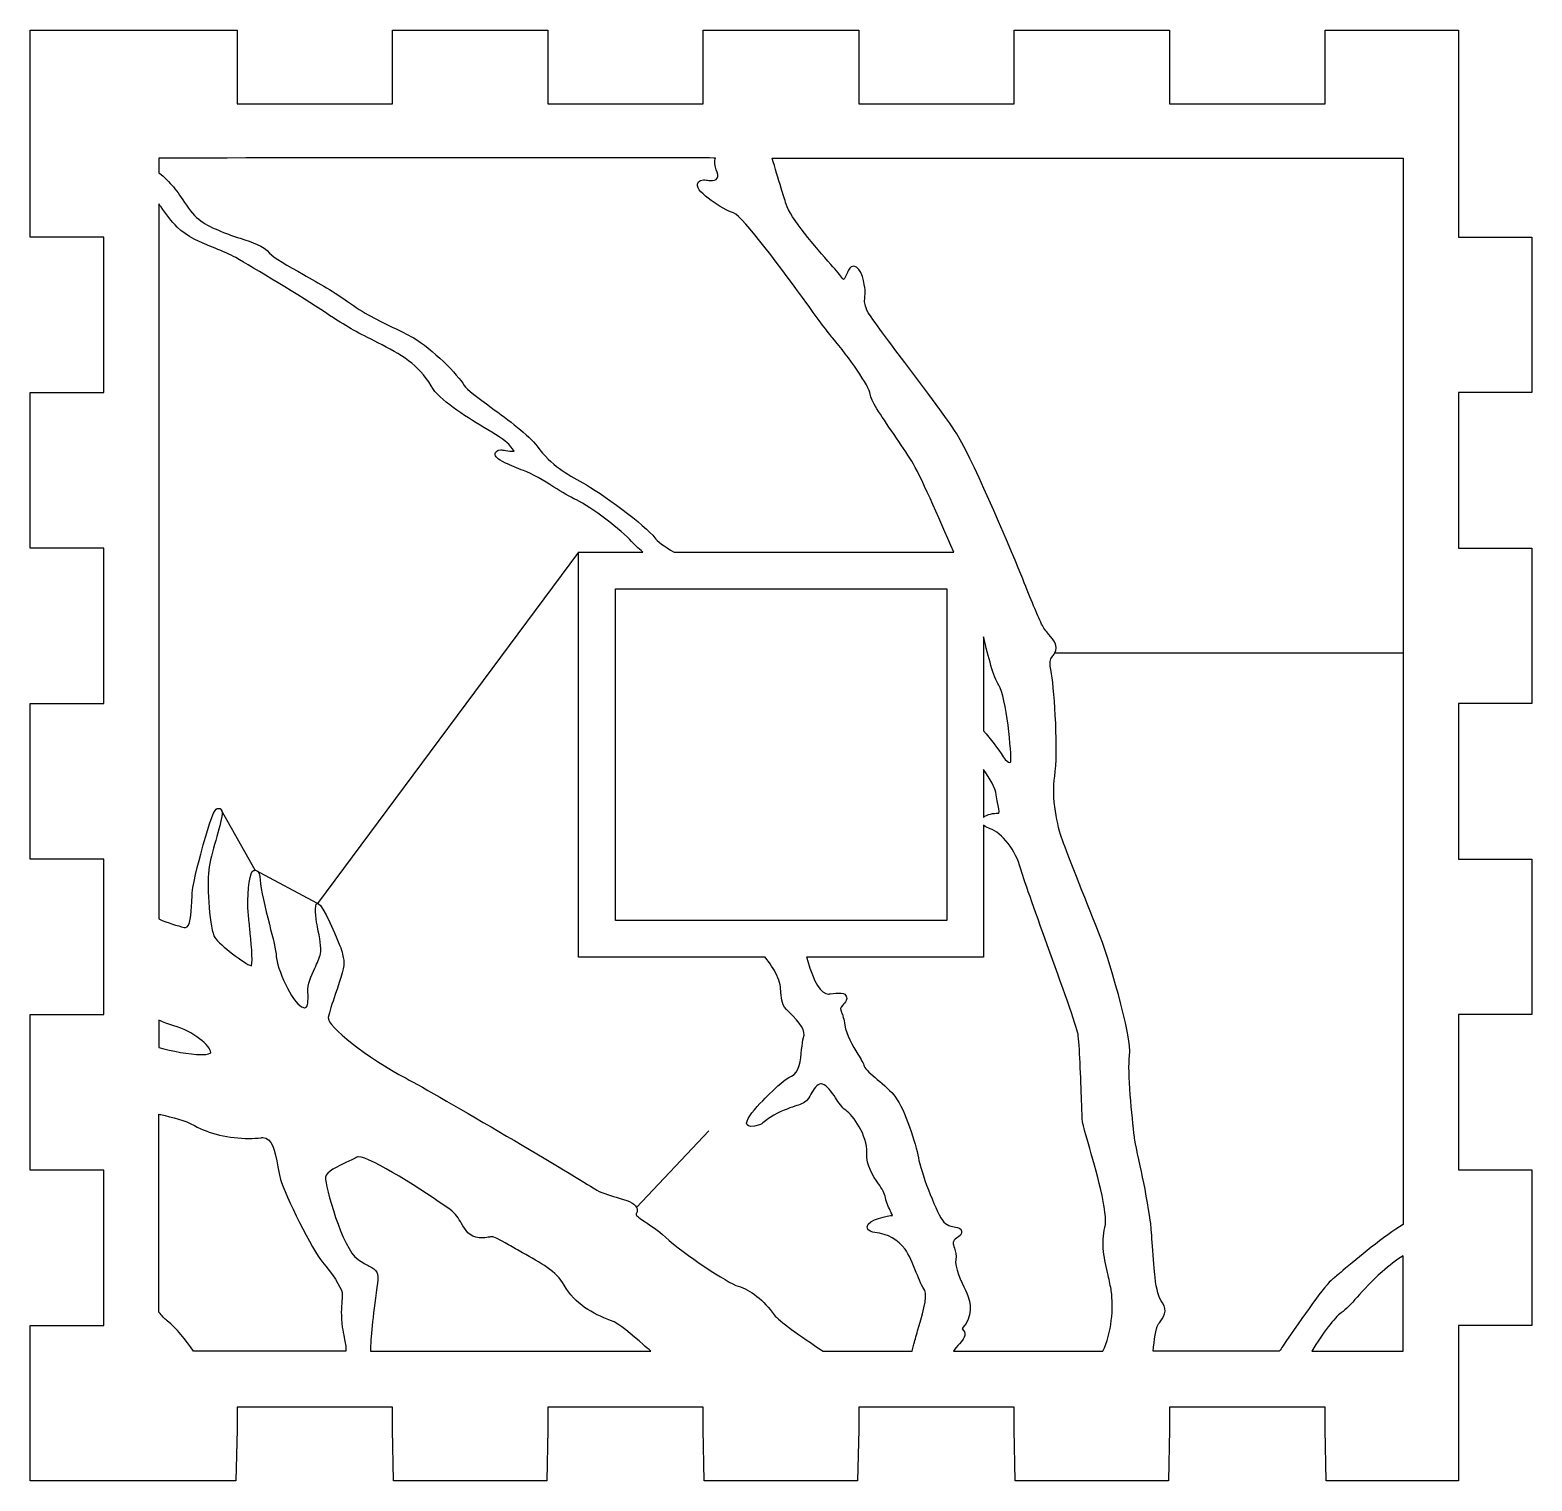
# Model space of a CAD drawing. Extents: x -11 to 868, y -1407 to -16.
# Drawn here: x 663.5 to 867.5, y -1407.5 to -1210.5 of the extents above; entities that cross this region are included whole.
import ezdxf

# ---------------------------------------------------------------- set-up
doc = ezdxf.new("R2010")
doc.units = 0
doc.layers.add('LAYER_1', color=7, linetype='CONTINUOUS')

msp = doc.modelspace()

# ---------------------------------------------------------------- linework, layer by layer
at = {"layer": 'LAYER_1'}
for points in [[(857.53, -1259.68), (857.53, -1280.79), (867.53, -1280.79), (867.53, -1301.9), (857.53, -1301.9), (857.53, -1323.02), (867.53, -1323.02), (867.53, -1344.13), (857.53, -1344.13), (857.53, -1365.24), (867.53, -1365.24), (867.53, -1386.35), (857.53, -1386.35), (857.53, -1407.46), (839.57, -1407.46), (839.42, -1400.46), (839.42, -1397.46), (818.31, -1397.46), (818.31, -1400.46), (818.16, -1407.46), (797.35, -1407.46), (797.2, -1400.46), (797.2, -1397.46), (776.09, -1397.46), (776.09, -1400.46), (775.94, -1407.46), (755.11, -1407.46), (754.97, -1400.46), (754.97, -1397.46), (733.85, -1397.46), (733.85, -1400.46), (733.7, -1407.46), (712.89, -1407.46), (712.74, -1400.46), (712.74, -1397.46), (691.64, -1397.46), (691.64, -1400.46), (691.49, -1407.46), (663.53, -1407.46), (663.53, -1386.35), (673.53, -1386.35), (673.53, -1365.25), (663.53, -1365.25), (663.53, -1344.14), (673.53, -1344.14), (673.53, -1323.02), (663.53, -1323.02), (663.53, -1301.9), (673.53, -1301.9), (673.53, -1280.79), (663.53, -1280.79), (663.53, -1259.68), (673.53, -1259.68), (673.53, -1238.57), (663.53, -1238.57), (663.53, -1210.46), (691.64, -1210.46), (691.64, -1220.46), (712.74, -1220.46), (712.74, -1210.46), (733.85, -1210.46), (733.85, -1220.46), (754.97, -1220.46), (754.97, -1210.46), (776.09, -1210.46), (776.09, -1220.46), (797.2, -1220.46), (797.2, -1210.46), (818.31, -1210.46), (818.31, -1220.46), (839.42, -1220.46), (839.42, -1210.46), (857.53, -1210.46), (857.53, -1238.57), (867.53, -1238.57), (867.53, -1259.68), (857.53, -1259.68)], [(738.03, -1281.35), (702.58, -1329.04)], [(788.03, -1286.35), (788.03, -1331.35), (743.03, -1331.35), (743.03, -1286.35), (788.03, -1286.35)], [(802.71, -1295.03), (850.03, -1295.03)], [(694.12, -1324.55), (689.48, -1316.33)], [(702.58, -1329.04), (694.12, -1324.55)], [(755.74, -1359.92), (745.91, -1370.33)]]:
    msp.add_lwpolyline(points, dxfattribs=at)
for points, knots in [([(788.99, -1281.35), (788.99, -1281.35), (751, -1281.35), (751, -1281.35), (749.7, -1280.57), (748.67, -1279.85), (748.37, -1279.41), (747.24, -1277.76), (740.9, -1273.2), (738.63, -1271.95), (736.37, -1270.71), (734.42, -1269.64), (732.4, -1266.98), (731.22, -1265.42), (728.52, -1263.44), (726.14, -1261.69), (724.48, -1260.47), (722.77, -1259.22), (722.49, -1258.72), (721.68, -1257.3), (718.12, -1253.68), (715.57, -1252.23), (714.73, -1251.75), (713.8, -1251.3), (712.82, -1250.83), (710.93, -1249.93), (708.78, -1248.9), (706.64, -1247.31), (705.03, -1246.12), (702.71, -1244.81), (700.66, -1243.66), (698.56, -1242.47), (696.57, -1241.35), (696.06, -1240.75), (695.22, -1239.76), (693.7, -1239.27), (692.09, -1238.74), (691.38, -1238.52), (690.65, -1238.28), (689.96, -1237.99), (689.96, -1237.99), (689.8, -1237.93), (689.8, -1237.93), (687.65, -1237.05), (686.23, -1236.48), (684.76, -1234.24), (683.42, -1232.19), (682.67, -1231.18), (681.03, -1229.83), (681.03, -1229.83), (681.03, -1227.85), (681.03, -1227.85), (681.03, -1227.85), (756.71, -1227.73), (756.63, -1227.85), (756.43, -1228.17), (756.57, -1229.07), (756.74, -1229.42), (756.97, -1229.89), (757.02, -1230.34), (756.87, -1230.59), (756.71, -1230.85), (756.31, -1230.9), (756, -1230.9), (755.82, -1230.9), (755.61, -1230.88), (755.39, -1230.84), (755.24, -1230.82), (755.11, -1230.81), (755, -1230.81), (754.31, -1230.81), (754.19, -1231.26), (754.17, -1231.4), (753.99, -1232.53), (757.65, -1234.83), (759.09, -1235.29), (760.34, -1235.7), (765.99, -1243.43), (769.03, -1247.58), (770.67, -1249.83), (771.96, -1251.6), (772.57, -1252.31), (774.71, -1254.79), (777.56, -1258.91), (777.65, -1259.89), (777.73, -1260.75), (778.93, -1262.54), (780.89, -1265.38), (781.76, -1266.65), (782.66, -1267.95), (783.3, -1269.02), (784.38, -1270.78), (786.93, -1276.53), (788.99, -1281.35)], [0, 0, 0, 0, 1, 1, 1, 2, 2, 2, 3, 3, 3, 4, 4, 4, 5, 5, 5, 6, 6, 6, 7, 7, 7, 8, 8, 8, 9, 9, 9, 10, 10, 10, 11, 11, 11, 12, 12, 12, 13, 13, 13, 14, 14, 14, 15, 15, 15, 16, 16, 16, 17, 17, 17, 18, 18, 18, 19, 19, 19, 20, 20, 20, 21, 21, 21, 22, 22, 22, 23, 23, 23, 24, 24, 24, 25, 25, 25, 26, 26, 26, 27, 27, 27, 28, 28, 28, 29, 29, 29, 30, 30, 30, 31, 31, 31, 31]), ([(833.21, -1389.85), (833.36, -1389.65), (833.52, -1389.41), (833.69, -1389.15), (836.43, -1385.15), (839.44, -1380.81), (840.46, -1380.04), (840.69, -1379.87), (841.19, -1379.45), (841.83, -1378.91), (843.81, -1377.25), (847.45, -1374.19), (850.03, -1372.64), (850.03, -1372.64), (850.03, -1227.85), (850.03, -1227.85), (850.03, -1227.85), (764.34, -1227.85), (764.34, -1227.85), (764.34, -1227.85), (764.34, -1227.85), (764.34, -1227.85), (764.7, -1229.18), (765.15, -1230.63), (765.55, -1231.93), (765.81, -1232.76), (766.04, -1233.51), (766.21, -1234.09), (766.73, -1235.9), (770.34, -1240.05), (772.28, -1242.28), (773.06, -1243.17), (773.62, -1243.82), (773.85, -1244.14), (773.94, -1244.26), (774, -1244.32), (774.03, -1244.35), (774.19, -1244.2), (774.41, -1243.69), (774.54, -1243.4), (774.59, -1243.29), (774.64, -1243.18), (774.69, -1243.07), (774.91, -1242.6), (775.23, -1242.53), (775.41, -1242.53), (776.51, -1242.53), (776.91, -1245.21), (776.94, -1245.7), (776.97, -1246.17), (776.94, -1246.52), (776.91, -1246.81), (776.87, -1247.33), (776.84, -1247.64), (777.19, -1248.49), (777.45, -1249.11), (779.94, -1252.41), (782.35, -1255.61), (785.21, -1259.4), (788.46, -1263.7), (789.64, -1265.7), (791.89, -1269.47), (797.25, -1282.12), (798.36, -1284.98), (799.5, -1287.9), (800.3, -1289.72), (800.93, -1291.11), (801.17, -1291.62), (801.54, -1292.08), (801.91, -1292.52), (802.56, -1293.3), (803.23, -1294.11), (802.71, -1295.03), (802.58, -1295.25), (802.46, -1295.42), (802.37, -1295.56), (802.07, -1295.98), (801.96, -1296.13), (802.26, -1297.87), (802.71, -1300.4), (803.2, -1308.59), (802.7, -1311.75), (802.23, -1314.72), (803.08, -1318.59), (803.76, -1320.47), (804.41, -1322.23), (807.54, -1330.23), (808.65, -1332.93), (809.83, -1335.77), (813.26, -1347.1), (812.87, -1349.73), (812.56, -1351.77), (813.23, -1358.12), (813.53, -1360.76), (813.53, -1360.76), (813.55, -1360.91), (813.55, -1360.91), (813.6, -1361.38), (814.22, -1364.32), (814.64, -1366.22), (815.06, -1368.11), (815.63, -1371.53), (815.74, -1372.52), (815.79, -1372.99), (815.88, -1374.2), (815.99, -1375.59), (816.11, -1377.18), (816.25, -1378.98), (816.34, -1379.8), (816.53, -1381.54), (816.82, -1382.58), (817.34, -1383.27), (818.13, -1384.35), (817.43, -1385.31), (816.92, -1386), (816.85, -1386.1), (816.78, -1386.19), (816.71, -1386.29), (816.42, -1386.69), (816.22, -1388.36), (816.08, -1389.85), (816.08, -1389.85), (833.21, -1389.85), (833.21, -1389.85)], [0, 0, 0, 0, 1, 1, 1, 2, 2, 2, 3, 3, 3, 4, 4, 4, 5, 5, 5, 6, 6, 6, 7, 7, 7, 8, 8, 8, 9, 9, 9, 10, 10, 10, 11, 11, 11, 12, 12, 12, 13, 13, 13, 14, 14, 14, 15, 15, 15, 16, 16, 16, 17, 17, 17, 18, 18, 18, 19, 19, 19, 20, 20, 20, 21, 21, 21, 22, 22, 22, 23, 23, 23, 24, 24, 24, 25, 25, 25, 26, 26, 26, 27, 27, 27, 28, 28, 28, 29, 29, 29, 30, 30, 30, 31, 31, 31, 32, 32, 32, 33, 33, 33, 34, 34, 34, 35, 35, 35, 36, 36, 36, 37, 37, 37, 38, 38, 38, 39, 39, 39, 40, 40, 40, 41, 41, 41, 41]), ([(784.09, -1387.1), (783.87, -1387.83), (783.67, -1388.51), (783.52, -1389.09), (783.47, -1389.32), (783.41, -1389.58), (783.35, -1389.85), (783.35, -1389.85), (771.27, -1389.85), (771.27, -1389.85), (768.08, -1387.75), (765.2, -1385.71), (764.62, -1384.91), (763.17, -1382.92), (761.39, -1381.5), (759.72, -1381.02), (758.34, -1380.62), (752.3, -1376.64), (749.84, -1374.37), (748.79, -1373.4), (747.8, -1372.75), (747.08, -1372.28), (745.95, -1371.55), (745.78, -1371.38), (745.9, -1371.12), (746.02, -1370.85), (746.03, -1370.58), (745.91, -1370.33), (745.61, -1369.66), (744.58, -1369.36), (743.16, -1368.94), (742.13, -1368.64), (740.95, -1368.3), (740.23, -1367.81), (738.28, -1366.5), (718.8, -1354.99), (714.6, -1352.79), (709.36, -1350.04), (703.83, -1345.71), (704.04, -1344.52), (704.16, -1343.83), (704.58, -1342.61), (704.98, -1341.42), (705.8, -1339.03), (706.29, -1337.51), (706.13, -1336.75), (706.05, -1336.37), (705.95, -1335.6), (705.62, -1334.79), (701.35, -1324.38), (702.32, -1331.06), (702.56, -1332.23), (702.87, -1333.76), (703.14, -1335.08), (702.97, -1335.87), (702.85, -1336.45), (702.54, -1337.12), (702.21, -1337.84), (701.71, -1338.93), (701.2, -1340.06), (701.26, -1341.05), (701.35, -1342.48), (701.19, -1342.98), (701.03, -1343.15), (700.99, -1343.18), (700.95, -1343.21), (700.86, -1343.21), (700.78, -1343.21), (700.64, -1343.19), (700.42, -1343.08), (699.11, -1342.48), (697.01, -1337.76), (696.97, -1336.21), (696.94, -1335.44), (696.52, -1333.78), (696.03, -1331.86), (695.47, -1329.66), (694.84, -1327.18), (694.78, -1325.85), (694.75, -1325.27), (694.71, -1324.55), (694.12, -1324.55), (693.96, -1324.55), (693.82, -1324.61), (693.71, -1324.73), (693.24, -1325.24), (693.01, -1328.29), (693.17, -1330.29), (693.22, -1330.96), (693.3, -1331.69), (693.38, -1332.46), (693.55, -1334.12), (693.83, -1336.85), (693.59, -1337.52), (692.63, -1337.25), (689.33, -1334.71), (688.61, -1333.66), (687.97, -1332.71), (687.52, -1326.84), (687.79, -1324.49), (687.91, -1323.4), (688.34, -1321.92), (688.76, -1320.49), (689.16, -1319.11), (689.54, -1317.8), (689.62, -1316.91), (689.64, -1316.77), (689.66, -1316.52), (689.48, -1316.33), (689.48, -1316.33), (689.34, -1316.16), (689.34, -1316.16), (689.34, -1316.16), (689.1, -1316.16), (689.1, -1316.16), (688.7, -1316.16), (688.48, -1316.16), (687.06, -1321.1), (686.74, -1322.22), (685.68, -1325.99), (685.57, -1327.6), (685.54, -1328.01), (685.52, -1328.44), (685.5, -1328.85), (685.42, -1330.48), (685.33, -1332.33), (684.64, -1332.33), (684.58, -1332.33), (684.51, -1332.32), (684.44, -1332.3), (683.58, -1332.09), (682.26, -1331.69), (681.03, -1331.15), (681.03, -1331.15), (681.03, -1331.15), (681.03, -1331.15), (681.03, -1331.15), (681.03, -1234.08), (681.03, -1234.08), (681.13, -1234.22), (681.22, -1234.35), (681.32, -1234.48), (682.02, -1235.44), (682.73, -1236.43), (683.52, -1237.23), (684.76, -1238.51), (686.74, -1239.31), (688.66, -1240.08), (689.72, -1240.51), (690.72, -1240.91), (691.48, -1241.36), (693.75, -1242.69), (700.49, -1246.72), (703.66, -1248.83), (706.8, -1250.91), (707.55, -1251.29), (710.34, -1252.7), (710.34, -1252.7), (710.78, -1252.92), (710.78, -1252.92), (713.87, -1254.48), (716.36, -1255.9), (718, -1258.77), (719.14, -1260.76), (722.49, -1262.79), (725.17, -1264.42), (726.66, -1265.32), (728.06, -1266.17), (728.56, -1266.71), (729.01, -1267.2), (729.21, -1267.49), (729.3, -1267.64), (729.26, -1267.65), (729.21, -1267.65), (729.16, -1267.65), (728.91, -1267.65), (728.56, -1267.61), (728.11, -1267.54), (727.83, -1267.49), (727.62, -1267.47), (727.46, -1267.47), (726.87, -1267.47), (726.74, -1267.82), (726.72, -1267.97), (726.65, -1268.39), (726.98, -1268.71), (728.1, -1269.25), (728.8, -1269.6), (729.71, -1269.98), (730.54, -1270.27), (731.77, -1270.7), (733.26, -1271.62), (734.69, -1272.51), (735.78, -1273.19), (736.82, -1273.84), (737.74, -1274.26), (739.76, -1275.2), (743.93, -1278.42), (745.23, -1279.9), (745.59, -1280.3), (746.1, -1280.8), (746.77, -1281.35), (746.77, -1281.35), (738.03, -1281.35), (738.03, -1281.35), (738.03, -1281.35), (738.03, -1336.35), (738.03, -1336.35), (738.03, -1336.35), (763.39, -1336.35), (763.39, -1336.35), (763.99, -1337.14), (764.57, -1337.97), (764.95, -1338.77), (765.42, -1339.75), (765.47, -1340.52), (765.52, -1341.19), (765.57, -1342.08), (765.63, -1342.92), (766.57, -1343.78), (768.21, -1345.27), (768.89, -1346.43), (768.6, -1347.23), (768.46, -1347.65), (768.4, -1348.23), (768.33, -1348.9), (768.19, -1350.31), (768.02, -1352.07), (766.94, -1352.52), (765.99, -1352.91), (765.01, -1353.88), (763.96, -1354.91), (762.77, -1356.08), (758.5, -1360.28), (762.59, -1359.11), (763.05, -1358.98), (763.4, -1358.5), (764.04, -1358.1), (765.45, -1357.24), (766.58, -1356.87), (767.41, -1356.59), (768.12, -1356.36), (768.63, -1356.19), (768.98, -1355.84), (769.2, -1355.62), (769.38, -1355.31), (769.59, -1354.95), (769.96, -1354.32), (770.41, -1353.55), (770.95, -1353.55), (771.01, -1353.55), (771.08, -1353.56), (771.15, -1353.58), (771.82, -1353.76), (772.39, -1354.62), (772.94, -1355.45), (773.38, -1356.12), (773.8, -1356.75), (774.32, -1357.12), (775.35, -1357.85), (777.25, -1360.49), (777.18, -1362.92), (777.12, -1364.68), (778.03, -1366.03), (778.76, -1367.11), (779.23, -1367.81), (779.64, -1368.42), (779.72, -1368.99), (779.84, -1369.76), (780.19, -1370.43), (780.45, -1370.93), (780.52, -1371.08), (780.62, -1371.27), (780.68, -1371.4), (780.23, -1371.46), (777.25, -1371.92), (777.22, -1372.94), (777.2, -1373.58), (778.01, -1373.69), (778.27, -1373.72), (780.08, -1373.96), (781.42, -1374.7), (782.38, -1375.98), (782.91, -1376.69), (783.44, -1377.99), (783.9, -1379.14), (784.3, -1380.13), (784.68, -1381.07), (785.05, -1381.62), (785.51, -1382.29), (784.62, -1385.3), (784.09, -1387.1)], [0, 0, 0, 0, 1, 1, 1, 2, 2, 2, 3, 3, 3, 4, 4, 4, 5, 5, 5, 6, 6, 6, 7, 7, 7, 8, 8, 8, 9, 9, 9, 10, 10, 10, 11, 11, 11, 12, 12, 12, 13, 13, 13, 14, 14, 14, 15, 15, 15, 16, 16, 16, 17, 17, 17, 18, 18, 18, 19, 19, 19, 20, 20, 20, 21, 21, 21, 22, 22, 22, 23, 23, 23, 24, 24, 24, 25, 25, 25, 26, 26, 26, 27, 27, 27, 28, 28, 28, 29, 29, 29, 30, 30, 30, 31, 31, 31, 32, 32, 32, 33, 33, 33, 34, 34, 34, 35, 35, 35, 36, 36, 36, 37, 37, 37, 38, 38, 38, 39, 39, 39, 40, 40, 40, 41, 41, 41, 42, 42, 42, 43, 43, 43, 44, 44, 44, 45, 45, 45, 46, 46, 46, 47, 47, 47, 48, 48, 48, 49, 49, 49, 50, 50, 50, 51, 51, 51, 52, 52, 52, 53, 53, 53, 54, 54, 54, 55, 55, 55, 56, 56, 56, 57, 57, 57, 58, 58, 58, 59, 59, 59, 60, 60, 60, 61, 61, 61, 62, 62, 62, 63, 63, 63, 64, 64, 64, 65, 65, 65, 66, 66, 66, 67, 67, 67, 68, 68, 68, 69, 69, 69, 70, 70, 70, 71, 71, 71, 72, 72, 72, 73, 73, 73, 74, 74, 74, 75, 75, 75, 76, 76, 76, 77, 77, 77, 78, 78, 78, 79, 79, 79, 80, 80, 80, 81, 81, 81, 82, 82, 82, 83, 83, 83, 84, 84, 84, 85, 85, 85, 86, 86, 86, 87, 87, 87, 88, 88, 88, 89, 89, 89, 90, 90, 90, 91, 91, 91, 92, 92, 92, 93, 93, 93, 94, 94, 94, 95, 95, 95, 96, 96, 96, 97, 97, 97, 97]), ([(796.73, -1309.84), (796.7, -1309.91), (796.65, -1309.93), (796.59, -1309.93), (796.42, -1309.93), (796.09, -1309.72), (795.71, -1309.13), (794.99, -1307.99), (793.99, -1306.75), (793.03, -1305.61), (793.03, -1305.61), (793.03, -1292.85), (793.03, -1292.85), (793.7, -1295.58), (794.38, -1298.34), (795.11, -1299.41), (796.13, -1300.92), (796.89, -1308.91), (796.73, -1309.84)], [0, 0, 0, 0, 1, 1, 1, 2, 2, 2, 3, 3, 3, 4, 4, 4, 5, 5, 5, 6, 6, 6, 6]), ([(795.11, -1316.79), (795.1, -1316.79), (795.07, -1316.8), (795.01, -1316.8), (795.01, -1316.8), (794.94, -1316.8), (794.94, -1316.8), (794.5, -1316.8), (793.49, -1316.91), (793.03, -1317.37), (793.03, -1317.37), (793.03, -1310.85), (793.03, -1310.85), (793.94, -1312.15), (794.63, -1313.37), (794.76, -1314.29), (794.81, -1314.66), (794.88, -1315.01), (794.95, -1315.36), (795.06, -1315.83), (795.22, -1316.62), (795.11, -1316.79)], [0, 0, 0, 0, 1, 1, 1, 2, 2, 2, 3, 3, 3, 4, 4, 4, 5, 5, 5, 6, 6, 6, 7, 7, 7, 7]), ([(809.23, -1389.85), (809.23, -1389.85), (788.96, -1389.85), (788.96, -1389.85), (789.18, -1389.5), (789.45, -1389.17), (789.77, -1388.83), (790.6, -1387.95), (790.71, -1387.36), (790.14, -1386.8), (790.14, -1386.8), (790.13, -1386.8), (790.13, -1386.79), (790.16, -1386.75), (790.21, -1386.69), (790.29, -1386.59), (791.49, -1385.26), (791.39, -1383.3), (790.76, -1381.95), (790.76, -1381.95), (790.58, -1381.56), (790.58, -1381.56), (790.08, -1380.5), (789.04, -1378.29), (789.26, -1377.41), (789.39, -1376.83), (789.22, -1376.32), (789.08, -1375.86), (788.86, -1375.2), (788.76, -1374.9), (789.37, -1374.49), (789.74, -1374.25), (790.16, -1373.98), (790.06, -1373.53), (789.98, -1373.12), (789.58, -1373.06), (789.23, -1373), (788.72, -1372.91), (787.95, -1372.78), (787.46, -1372.07), (786.39, -1370.48), (784.51, -1365.43), (784.19, -1363.57), (783.87, -1361.7), (782.36, -1357.05), (781.08, -1355.34), (780.47, -1354.54), (779.48, -1353.69), (778.61, -1352.94), (777.89, -1352.32), (776.91, -1351.48), (776.83, -1351.16), (776.73, -1350.78), (776.41, -1350.25), (775.97, -1349.52), (775.29, -1348.38), (774.37, -1346.82), (774.2, -1345.59), (774.09, -1344.73), (773.89, -1344.19), (773.76, -1343.83), (773.56, -1343.32), (773.56, -1343.31), (773.9, -1342.91), (774.28, -1342.45), (774.58, -1342.04), (774.39, -1341.62), (774.2, -1341.21), (773.72, -1341.21), (773.53, -1341.21), (773.22, -1341.21), (772.79, -1341.26), (772.19, -1341.33), (772.19, -1341.33), (772.12, -1341.34), (772.12, -1341.34), (772.08, -1341.35), (772.03, -1341.35), (771.99, -1341.35), (770.95, -1341.35), (769.99, -1339.8), (769.13, -1336.74), (769.09, -1336.62), (769.06, -1336.48), (769, -1336.35), (769, -1336.35), (793.03, -1336.35), (793.03, -1336.35), (793.03, -1336.35), (793.03, -1318.44), (793.03, -1318.44), (793.3, -1318.71), (793.74, -1318.85), (793.93, -1318.91), (795.49, -1319.39), (797.47, -1321.95), (798.07, -1324.27), (798.38, -1325.44), (799.98, -1329.92), (801.69, -1334.66), (803.57, -1339.9), (805.7, -1345.84), (805.87, -1346.78), (806.08, -1348.04), (806.25, -1352.95), (806.35, -1355.89), (806.4, -1357.17), (806.43, -1358.19), (806.46, -1358.55), (806.49, -1358.94), (806.76, -1359.88), (807.28, -1361.67), (808.24, -1365), (810.03, -1371.2), (809.53, -1373.03), (808.94, -1375.14), (809.48, -1377.48), (809.96, -1379.54), (810.13, -1380.31), (810.3, -1381.03), (810.39, -1381.67), (810.7, -1383.91), (810.47, -1387.41), (809.23, -1389.85)], [0, 0, 0, 0, 1, 1, 1, 2, 2, 2, 3, 3, 3, 4, 4, 4, 5, 5, 5, 6, 6, 6, 7, 7, 7, 8, 8, 8, 9, 9, 9, 10, 10, 10, 11, 11, 11, 12, 12, 12, 13, 13, 13, 14, 14, 14, 15, 15, 15, 16, 16, 16, 17, 17, 17, 18, 18, 18, 19, 19, 19, 20, 20, 20, 21, 21, 21, 22, 22, 22, 23, 23, 23, 24, 24, 24, 25, 25, 25, 26, 26, 26, 27, 27, 27, 28, 28, 28, 29, 29, 29, 30, 30, 30, 31, 31, 31, 32, 32, 32, 33, 33, 33, 34, 34, 34, 35, 35, 35, 36, 36, 36, 37, 37, 37, 38, 38, 38, 39, 39, 39, 40, 40, 40, 41, 41, 41, 41]), ([(686.76, -1349.57), (685.17, -1349.57), (682.76, -1349.08), (681.03, -1348.63), (681.03, -1348.63), (681.03, -1344.9), (681.03, -1344.9), (681.64, -1345.2), (682.31, -1345.45), (683.05, -1345.65), (685.64, -1346.35), (688.08, -1348.43), (688.08, -1349.29), (688.08, -1349.31), (688.08, -1349.32), (688.07, -1349.33), (688.03, -1349.37), (687.78, -1349.57), (686.76, -1349.57)], [0, 0, 0, 0, 1, 1, 1, 2, 2, 2, 3, 3, 3, 4, 4, 4, 5, 5, 5, 6, 6, 6, 6]), ([(706.43, -1389.85), (706.45, -1389.25), (706.34, -1388.69), (706.19, -1387.99), (706.11, -1387.58), (706.01, -1387.1), (705.94, -1386.57), (705.73, -1385.05), (705.82, -1383.88), (705.88, -1383.02), (705.92, -1382.54), (705.95, -1382.15), (705.91, -1381.89), (705.81, -1381.21), (704.45, -1379.09), (703.27, -1377.76), (701.97, -1376.3), (698.11, -1368.55), (697.53, -1366.51), (697.4, -1366.02), (697.29, -1365.43), (697.19, -1364.81), (696.8, -1362.56), (696.4, -1360.85), (695.13, -1360.85), (695.06, -1360.85), (694.99, -1360.85), (694.91, -1360.86), (694.4, -1360.93), (693.85, -1360.96), (693.27, -1360.96), (690.58, -1360.96), (687.75, -1360.29), (685.87, -1359.21), (684.62, -1358.49), (682.85, -1358.08), (681.28, -1357.72), (681.2, -1357.7), (681.12, -1357.68), (681.03, -1357.66), (681.03, -1357.66), (681.03, -1357.66), (681.03, -1357.66), (681.03, -1357.66), (681.03, -1384.53), (681.03, -1384.53), (681.03, -1384.53), (681.03, -1384.53), (681.03, -1384.53), (681.45, -1385.04), (681.82, -1385.43), (682.17, -1385.71), (683.41, -1386.71), (684.63, -1388.3), (685.75, -1389.85), (685.75, -1389.85), (706.43, -1389.85), (706.43, -1389.85)], [0, 0, 0, 0, 1, 1, 1, 2, 2, 2, 3, 3, 3, 4, 4, 4, 5, 5, 5, 6, 6, 6, 7, 7, 7, 8, 8, 8, 9, 9, 9, 10, 10, 10, 11, 11, 11, 12, 12, 12, 13, 13, 13, 14, 14, 14, 15, 15, 15, 16, 16, 16, 17, 17, 17, 18, 18, 18, 19, 19, 19, 19]), ([(709.75, -1389.85), (709.82, -1388.05), (710.07, -1385.31), (710.64, -1381.15), (710.64, -1381.15), (710.71, -1380.67), (710.71, -1380.67), (710.91, -1379.13), (710.66, -1378.83), (709.59, -1378.28), (709.22, -1378.09), (708.71, -1377.83), (708.05, -1377.37), (705.94, -1375.9), (703.57, -1367.37), (703.66, -1366.22), (703.73, -1365.51), (705.34, -1364.75), (706.53, -1364.2), (707.07, -1363.94), (707.59, -1363.7), (708, -1363.46), (708, -1363.46), (708.03, -1363.45), (708.09, -1363.45), (709.88, -1363.45), (717.05, -1368.13), (720.59, -1370.61), (721.36, -1371.15), (721.75, -1371.83), (722.12, -1372.49), (722.64, -1373.39), (723.16, -1374.32), (724.55, -1374.43), (724.73, -1374.44), (724.88, -1374.44), (725.02, -1374.44), (725.45, -1374.44), (725.72, -1374.39), (725.93, -1374.35), (726.05, -1374.32), (726.14, -1374.31), (726.23, -1374.31), (726.55, -1374.31), (727.18, -1374.6), (728.53, -1375.4), (729.16, -1375.77), (729.8, -1376.12), (730.42, -1376.47), (732.82, -1377.8), (735.08, -1379.05), (736.07, -1380.87), (737.51, -1383.5), (739.96, -1384.73), (742.39, -1385.66), (743.59, -1386.12), (745.24, -1387.57), (746.85, -1388.97), (747.18, -1389.27), (747.52, -1389.56), (747.86, -1389.85), (747.86, -1389.85), (709.75, -1389.85), (709.75, -1389.85)], [0, 0, 0, 0, 1, 1, 1, 2, 2, 2, 3, 3, 3, 4, 4, 4, 5, 5, 5, 6, 6, 6, 7, 7, 7, 8, 8, 8, 9, 9, 9, 10, 10, 10, 11, 11, 11, 12, 12, 12, 13, 13, 13, 14, 14, 14, 15, 15, 15, 16, 16, 16, 17, 17, 17, 18, 18, 18, 19, 19, 19, 20, 20, 20, 21, 21, 21, 21]), ([(837.63, -1389.85), (839.11, -1387.36), (840.72, -1385.24), (841.62, -1384.63), (842.29, -1384.18), (842.95, -1383.44), (843.79, -1382.5), (844.65, -1381.53), (845.73, -1380.34), (847.16, -1379.06), (848.15, -1378.19), (849.07, -1377.48), (850.03, -1376.9), (850.03, -1376.9), (850.03, -1389.85), (850.03, -1389.85), (850.03, -1389.85), (837.63, -1389.85), (837.63, -1389.85)], [0, 0, 0, 0, 1, 1, 1, 2, 2, 2, 3, 3, 3, 4, 4, 4, 5, 5, 5, 6, 6, 6, 6])]:
    msp.add_open_spline(points, degree=3, knots=knots, dxfattribs=at)

doc.saveas('drawing.dxf')
